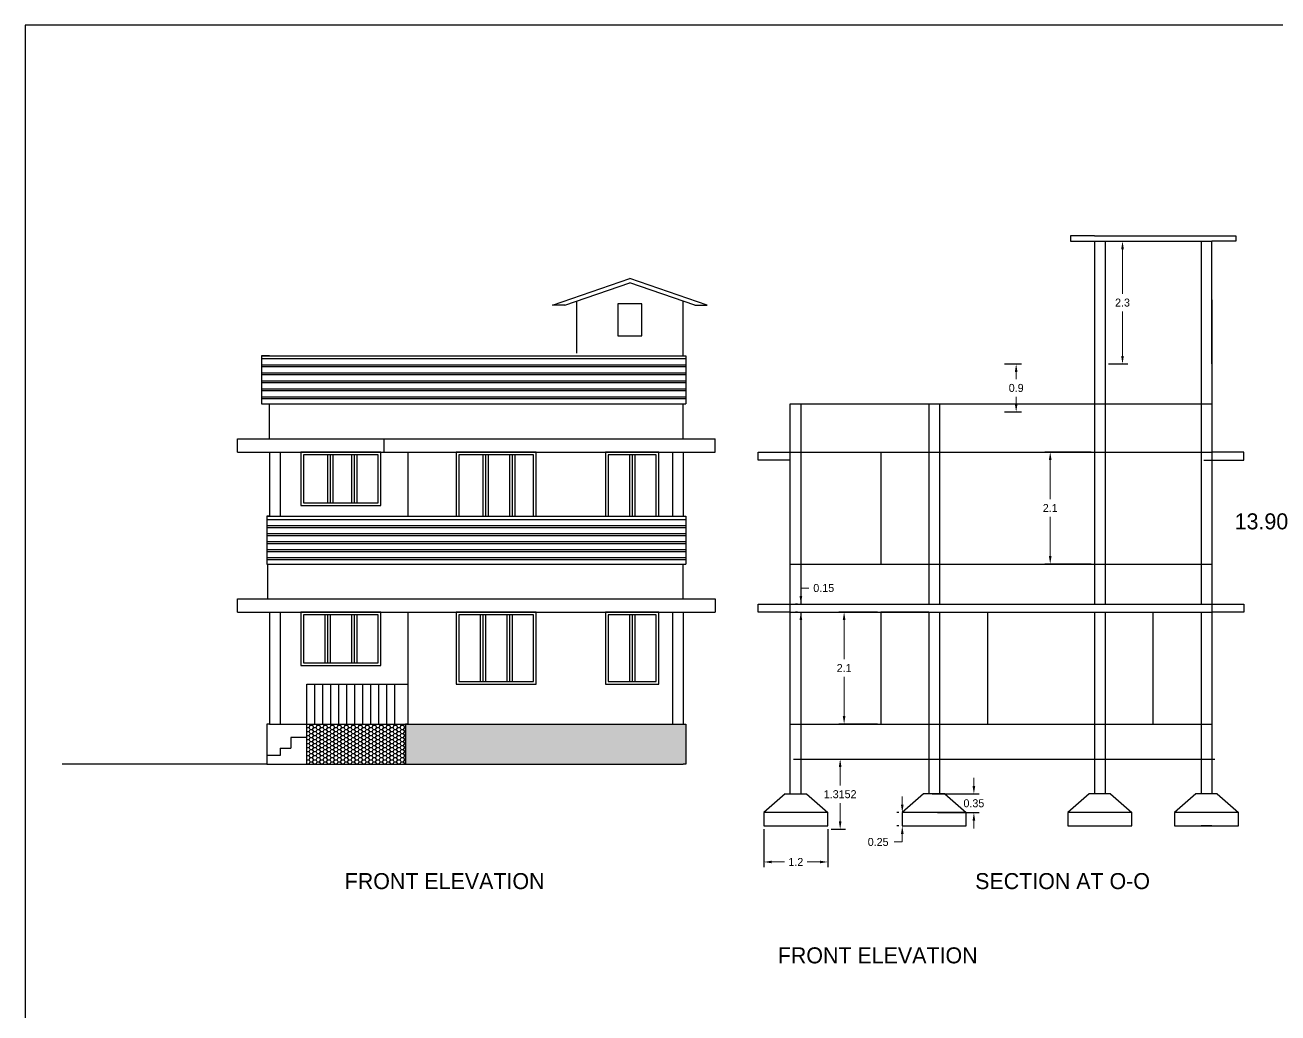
# Model space of a CAD drawing. Header units: inches. Extents: x -100 to 1476, y -184 to 112.
# Drawn here: x 60.94 to 84.42, y 93.8 to 112.32 of the extents above; entities that cross this region are included whole.
import ezdxf

# ---------------------------------------------------------------- set-up
doc = ezdxf.new("R2010")
doc.units = ezdxf.units.IN
doc.header["$MEASUREMENT"] = 0
doc.header["$PDMODE"] = 66
doc.dimstyles.get("Standard").update_dxf_attribs({"dimtxt": 0.15, "dimasz": 0.15, "dimexe": 0.1, "dimexo": 0.0625, "dimgap": 0.09, "dimtad": 0, "dimtih": 1, "dimtoh": 1, "dimdec": 4, "dimdsep": 46, "dimtxsty": 'Standard', "dimcen": 0.09, "dimadec": 0, "dimazin": 0, "dimtfac": 1, "dimtdec": 4, "dimtofl": 0, "dimtmove": 0, "dimatfit": 3, "dimfxl": 0, "dimtolj": 1, "dimtzin": 0, "dimlwd": 15, "dimarcsym": 0})
pattern_1 = [(0, (0, 86.160112), (0.065625, 0.037888611), [0.04375, -0.0875]), (120, (0, 86.160112), (-0.065625, 0.037888611), [0.04375, -0.0875]), (60, (0, 86.160112), (1e-10, 0.075777223), [-0.0875, 0.04375])]

# ---------------------------------------------------------------- blocks, each defined once
blk = doc.blocks.new('*D83')
at = {"color": 0, "lineweight": -2, "transparency": 16777216}
for p, q in [((74.783, 97.245), (74.783, 96.533)), ((75.983, 97.245), (75.983, 96.533))]:
    blk.add_line(p, q, dxfattribs=at)
at = {"color": 0, "lineweight": 15, "transparency": 16777216}
for p, q in [((74.933, 96.633), (75.168, 96.633)), ((75.833, 96.633), (75.598, 96.633))]:
    blk.add_line(p, q, dxfattribs=at)
at = {"color": 0, "transparency": 16777216}
for points in [[(74.933, 96.658), (74.933, 96.608), (74.783, 96.633)], [(75.833, 96.658), (75.833, 96.608), (75.983, 96.633)]]:
    blk.add_solid(points, dxfattribs=at)
at = {"layer": 'Defpoints', "color": 0, "transparency": 16777216}
for p in [(74.783, 97.307), (75.983, 97.307), (75.983, 96.633)]:
    blk.add_point(p, dxfattribs=at)
at = {"color": 0, "transparency": 16777216, "insert": (75.383, 96.633), "char_height": 0.15, "attachment_point": 5}
blk.add_mtext('\\A1;1.2', dxfattribs=at)
blk = doc.blocks.new('*D84')
at = {"color": 0, "lineweight": -2, "transparency": 16777216}
for p, q in [((76.046, 98.56), (76.314, 98.56)), ((76.046, 97.245), (76.314, 97.245))]:
    blk.add_line(p, q, dxfattribs=at)
at = {"color": 0, "lineweight": 15, "transparency": 16777216}
for p, q in [((76.214, 98.41), (76.214, 98.067)), ((76.214, 97.395), (76.214, 97.737))]:
    blk.add_line(p, q, dxfattribs=at)
at = {"color": 0, "transparency": 16777216}
for points in [[(76.189, 98.41), (76.239, 98.41), (76.214, 98.56)], [(76.189, 97.395), (76.239, 97.395), (76.214, 97.245)]]:
    blk.add_solid(points, dxfattribs=at)
at = {"layer": 'Defpoints', "color": 0, "transparency": 16777216}
for p in [(75.983, 98.56), (76.214, 98.56), (75.983, 97.245)]:
    blk.add_point(p, dxfattribs=at)
at = {"color": 0, "transparency": 16777216, "insert": (76.214, 97.902), "char_height": 0.15, "attachment_point": 5}
blk.add_mtext('\\A1;1.3152', dxfattribs=at)
blk = doc.blocks.new('*D85')
at = {"color": 0, "lineweight": 15, "transparency": 16777216}
for p, q in [((77.378, 97.707), (77.378, 97.857)), ((77.378, 97.007), (77.228, 97.007)), ((77.378, 97.157), (77.378, 97.007))]:
    blk.add_line(p, q, dxfattribs=at)
at = {"color": 0, "lineweight": -2, "transparency": 16777216}
for p, q in [((77.316, 97.557), (77.278, 97.557)), ((77.316, 97.307), (77.278, 97.307))]:
    blk.add_line(p, q, dxfattribs=at)
at = {"color": 0, "transparency": 16777216}
for points in [[(77.353, 97.707), (77.403, 97.707), (77.378, 97.557)], [(77.353, 97.157), (77.403, 97.157), (77.378, 97.307)]]:
    blk.add_solid(points, dxfattribs=at)
at = {"layer": 'Defpoints', "color": 0, "transparency": 16777216}
for p in [(77.378, 97.557), (77.378, 97.307), (77.378, 97.307)]:
    blk.add_point(p, dxfattribs=at)
at = {"color": 0, "transparency": 16777216, "insert": (76.926, 97.007), "char_height": 0.15, "attachment_point": 5}
blk.add_mtext('\\A1;0.25', dxfattribs=at)
blk = doc.blocks.new('*D86')
at = {"color": 0, "lineweight": 15, "transparency": 16777216}
for p, q in [((78.72, 98.057), (78.72, 98.207)), ((78.72, 97.407), (78.72, 97.257))]:
    blk.add_line(p, q, dxfattribs=at)
at = {"color": 0, "lineweight": -2, "transparency": 16777216}
for p, q in [((77.941, 97.907), (78.82, 97.907)), ((78.041, 97.557), (78.82, 97.557))]:
    blk.add_line(p, q, dxfattribs=at)
at = {"color": 0, "transparency": 16777216}
for points in [[(78.695, 98.057), (78.745, 98.057), (78.72, 97.907)], [(78.695, 97.407), (78.745, 97.407), (78.72, 97.557)]]:
    blk.add_solid(points, dxfattribs=at)
at = {"layer": 'Defpoints', "color": 0, "transparency": 16777216}
for p in [(77.878, 97.907), (78.72, 97.907), (77.978, 97.557)]:
    blk.add_point(p, dxfattribs=at)
at = {"color": 0, "transparency": 16777216, "insert": (78.72, 97.732), "char_height": 0.15, "attachment_point": 5}
blk.add_mtext('\\A1;0.35', dxfattribs=at)
blk = doc.blocks.new('*D87')
at = {"color": 0, "lineweight": -2, "transparency": 16777216}
for p, q in [((76.916, 101.317), (76.188, 101.317)), ((76.916, 99.217), (76.188, 99.217))]:
    blk.add_line(p, q, dxfattribs=at)
at = {"color": 0, "lineweight": 15, "transparency": 16777216}
for p, q in [((76.288, 101.167), (76.288, 100.432)), ((76.288, 99.367), (76.288, 100.102))]:
    blk.add_line(p, q, dxfattribs=at)
at = {"color": 0, "transparency": 16777216}
for points in [[(76.263, 101.167), (76.313, 101.167), (76.288, 101.317)], [(76.263, 99.367), (76.313, 99.367), (76.288, 99.217)]]:
    blk.add_solid(points, dxfattribs=at)
at = {"layer": 'Defpoints', "color": 0, "transparency": 16777216}
for p in [(76.288, 101.317), (76.978, 101.317), (76.978, 99.217)]:
    blk.add_point(p, dxfattribs=at)
at = {"color": 0, "transparency": 16777216, "insert": (76.288, 100.267), "char_height": 0.15, "attachment_point": 5}
blk.add_mtext('\\A1;2.1', dxfattribs=at)
blk = doc.blocks.new('*D88')
at = {"color": 0, "lineweight": 15, "transparency": 16777216}
for p, q in [((75.478, 101.617), (75.478, 101.767)), ((75.478, 101.767), (75.628, 101.767)), ((75.478, 101.167), (75.478, 101.017))]:
    blk.add_line(p, q, dxfattribs=at)
at = {"color": 0, "lineweight": -2, "transparency": 16777216}
for p, q in [((75.416, 101.467), (75.378, 101.467)), ((75.416, 101.317), (75.378, 101.317))]:
    blk.add_line(p, q, dxfattribs=at)
at = {"color": 0, "transparency": 16777216}
for points in [[(75.453, 101.617), (75.503, 101.617), (75.478, 101.467)], [(75.453, 101.167), (75.503, 101.167), (75.478, 101.317)]]:
    blk.add_solid(points, dxfattribs=at)
at = {"layer": 'Defpoints', "color": 0, "transparency": 16777216}
for p in [(75.478, 101.467), (75.478, 101.467), (75.478, 101.317)]:
    blk.add_point(p, dxfattribs=at)
at = {"color": 0, "transparency": 16777216, "insert": (75.906, 101.767), "char_height": 0.15, "attachment_point": 5}
blk.add_mtext('\\A1;0.15', dxfattribs=at)
blk = doc.blocks.new('*D89')
at = {"color": 0, "lineweight": -2, "transparency": 16777216}
for p, q in [((80.916, 104.317), (80.051, 104.317)), ((80.916, 102.217), (80.051, 102.217))]:
    blk.add_line(p, q, dxfattribs=at)
at = {"color": 0, "lineweight": 15, "transparency": 16777216}
for p, q in [((80.151, 104.167), (80.151, 103.432)), ((80.151, 102.367), (80.151, 103.102))]:
    blk.add_line(p, q, dxfattribs=at)
at = {"color": 0, "transparency": 16777216}
for points in [[(80.126, 104.167), (80.176, 104.167), (80.151, 104.317)], [(80.126, 102.367), (80.176, 102.367), (80.151, 102.217)]]:
    blk.add_solid(points, dxfattribs=at)
at = {"layer": 'Defpoints', "color": 0, "transparency": 16777216}
for p in [(80.151, 104.317), (80.978, 104.317), (80.978, 102.217)]:
    blk.add_point(p, dxfattribs=at)
at = {"color": 0, "transparency": 16777216, "insert": (80.151, 103.267), "char_height": 0.15, "attachment_point": 5}
blk.add_mtext('\\A1;2.1', dxfattribs=at)
blk = doc.blocks.new('*D90')
at = {"color": 0, "lineweight": -2, "transparency": 16777216}
for p, q in [((79.291, 105.967), (79.613, 105.967)), ((79.291, 105.067), (79.613, 105.067))]:
    blk.add_line(p, q, dxfattribs=at)
at = {"color": 0, "lineweight": 15, "transparency": 16777216}
for p, q in [((79.513, 105.817), (79.513, 105.682)), ((79.513, 105.217), (79.513, 105.352))]:
    blk.add_line(p, q, dxfattribs=at)
at = {"color": 0, "transparency": 16777216}
for points in [[(79.488, 105.817), (79.538, 105.817), (79.513, 105.967)], [(79.488, 105.217), (79.538, 105.217), (79.513, 105.067)]]:
    blk.add_solid(points, dxfattribs=at)
at = {"layer": 'Defpoints', "color": 0, "transparency": 16777216}
for p in [(79.228, 105.967), (79.513, 105.967), (79.228, 105.067)]:
    blk.add_point(p, dxfattribs=at)
at = {"color": 0, "transparency": 16777216, "insert": (79.513, 105.517), "char_height": 0.15, "attachment_point": 5}
blk.add_mtext('\\A1;0.9', dxfattribs=at)
blk = doc.blocks.new('*D95')
at = {"color": 0, "lineweight": -2, "transparency": 16777216}
for p, q in [((81.241, 108.267), (81.606, 108.267)), ((81.241, 105.967), (81.606, 105.967))]:
    blk.add_line(p, q, dxfattribs=at)
at = {"color": 0, "lineweight": 15, "transparency": 16777216}
for p, q in [((81.506, 108.117), (81.506, 107.282)), ((81.506, 106.117), (81.506, 106.952))]:
    blk.add_line(p, q, dxfattribs=at)
at = {"color": 0, "transparency": 16777216}
for points in [[(81.481, 108.117), (81.531, 108.117), (81.506, 108.267)], [(81.481, 106.117), (81.531, 106.117), (81.506, 105.967)]]:
    blk.add_solid(points, dxfattribs=at)
at = {"layer": 'Defpoints', "color": 0, "transparency": 16777216}
for p in [(81.178, 108.267), (81.506, 108.267), (81.178, 105.967)]:
    blk.add_point(p, dxfattribs=at)
at = {"color": 0, "transparency": 16777216, "insert": (81.506, 107.117), "char_height": 0.15, "attachment_point": 5}
blk.add_mtext('\\A1;2.3', dxfattribs=at)

msp = doc.modelspace()

# ---------------------------------------------------------------- hatches: boundary and pattern name
h = msp.add_hatch()
h.set_pattern_fill('HONEY', color=0, scale=0.35, style=0)
h.set_pattern_definition(pattern_1)
h.paths.add_polyline_path([(68.06714, 98.46684), (68.06714, 99.21684), (66.21714, 99.21684), (66.21714, 98.46684)])
h = msp.add_hatch()
h.set_pattern_fill('HONEY', color=0, scale=0.35, style=0)
h.set_pattern_definition(pattern_1)
h.paths.add_polyline_path([(73.32109, 99.21684), (73.27109, 99.21684), (68.06714, 99.21684), (68.06714, 98.46684), (73.27109, 98.46684), (73.32109, 98.46684)])

# ---------------------------------------------------------------- linework, layer by layer
at = {"color": 0}
for p, q in [((80.9783, 108.36684), (80.5283, 108.36684)), ((80.5283, 108.36684), (80.5283, 108.26684)), ((80.5283, 108.26684), (80.9783, 108.26684)), ((80.9783, 108.36684), (83.1783, 108.36684)), ((80.9783, 108.26684), (80.9783, 105.21684)), ((80.9783, 108.26684), (83.1783, 108.26684)), ((81.1783, 108.26684), (81.1783, 105.21684)), ((82.9783, 108.26684), (82.9783, 105.21684)), ((83.1783, 108.36684), (83.6283, 108.36684)), ((83.1783, 105.96684), (83.1783, 108.26684)), ((83.6283, 108.26684), (83.1783, 108.26684)), ((83.6283, 108.36684), (83.6283, 108.26684)), ((70.82109, 107.06684), (72.27109, 107.56684)), ((73.72109, 107.06684), (72.27109, 107.56684)), ((71.05116, 107.06684), (72.27109, 107.48751)), ((73.49103, 107.06684), (72.27109, 107.48751)), ((71.27109, 107.14268), (71.27109, 106.16684)), ((73.27109, 106.11684), (73.27109, 107.14268)), ((83.1783, 107.16684), (83.1783, 99.21684)), ((71.05116, 107.06684), (70.82109, 107.06684)), ((73.49103, 107.06684), (73.72109, 107.06684)), ((65.36714, 106.11684), (73.32109, 106.11684)), ((65.51714, 106.11684), (65.36714, 106.11684)), ((65.36714, 106.11684), (65.36714, 105.21684)), ((65.36714, 106.06684), (73.32109, 106.06684)), ((65.36714, 105.95184), (73.32109, 105.95184)), ((65.36714, 105.91684), (73.32109, 105.91684)), ((73.27109, 106.11684), (73.32109, 106.11684)), ((73.32109, 106.11684), (73.32109, 105.21684)), ((65.36714, 105.80184), (73.32109, 105.80184)), ((65.36714, 105.76684), (73.32109, 105.76684)), ((65.36714, 105.65184), (73.32109, 105.65184)), ((65.36714, 105.61684), (73.32109, 105.61684)), ((65.36714, 105.50184), (73.32109, 105.50184)), ((65.36714, 105.46684), (73.32109, 105.46684)), ((65.36714, 105.35184), (73.32109, 105.35184)), ((65.36714, 105.31684), (73.32109, 105.31684)), ((65.36714, 105.21684), (73.32109, 105.21684)), ((65.51714, 104.56684), (65.51714, 105.21684)), ((73.27109, 104.56684), (73.27109, 105.21684)), ((75.2783, 105.21684), (83.1783, 105.21684)), ((75.4783, 105.21684), (75.4783, 101.46684)), ((77.8783, 105.21684), (77.8783, 101.46684)), ((78.0783, 105.21684), (78.0783, 101.46684)), ((80.9783, 105.21684), (80.9783, 101.46684)), ((81.1783, 105.21684), (81.1783, 101.46684)), ((82.9783, 105.21684), (82.9783, 101.46684)), ((64.91714, 104.56684), (73.87109, 104.56684)), ((64.91714, 104.31684), (64.91714, 104.56684)), ((67.66714, 104.31684), (67.66714, 104.56684)), ((73.87109, 104.31684), (73.87109, 104.56684)), ((64.91714, 104.31684), (73.87109, 104.31684)), ((65.51714, 104.31684), (65.51714, 103.11684)), ((65.71714, 104.31684), (65.71714, 103.11684)), ((67.60464, 104.31684), (66.10464, 104.31684)), ((66.10464, 104.31684), (66.10464, 103.31684)), ((67.55464, 104.26684), (66.15464, 104.26684)), ((66.15464, 104.26684), (66.15464, 103.36684)), ((66.60464, 104.26684), (66.60464, 103.36684)), ((66.65464, 104.26684), (66.65464, 103.36684)), ((66.70464, 104.26684), (66.70464, 103.36684)), ((67.05464, 104.26684), (67.05464, 103.36684)), ((67.10464, 104.26684), (67.10464, 103.36684)), ((67.15464, 104.26684), (67.15464, 103.36684)), ((67.55464, 103.36684), (67.55464, 104.26684)), ((67.60464, 103.31684), (67.60464, 104.31684)), ((68.11714, 103.11684), (68.11714, 104.31684)), ((70.51714, 104.31684), (69.01714, 104.31684)), ((69.01714, 104.31684), (69.01714, 103.11684)), ((70.46714, 104.26684), (69.06714, 104.26684)), ((69.06714, 104.26684), (69.06714, 103.11684)), ((69.51714, 104.26684), (69.51714, 103.11684)), ((69.56714, 104.26684), (69.56714, 103.11684)), ((69.61714, 104.26684), (69.61714, 103.11684)), ((70.01714, 104.26684), (70.01714, 103.11684)), ((70.06714, 104.26684), (70.06714, 103.11684)), ((70.11714, 104.26684), (70.11714, 103.11684)), ((70.46714, 103.11684), (70.46714, 104.26684)), ((70.51714, 103.11684), (70.51714, 104.31684)), ((72.81714, 104.31684), (71.81714, 104.31684)), ((71.81714, 104.31684), (71.81714, 103.11684)), ((72.76714, 104.26684), (71.86714, 104.26684)), ((71.86714, 104.26684), (71.86714, 103.11684)), ((72.26714, 104.26684), (72.26714, 103.11684)), ((72.31714, 104.26684), (72.31714, 103.11684)), ((72.36714, 104.26684), (72.36714, 103.11684)), ((72.76714, 103.11684), (72.76714, 104.26684)), ((72.81714, 103.11684), (72.81714, 104.31684)), ((73.07109, 104.31684), (73.07109, 103.11684)), ((73.27109, 104.31684), (73.27109, 103.11684)), ((73.87109, 104.31684), (73.87109, 104.31684)), ((74.6783, 104.16684), (74.6783, 104.31684)), ((74.6783, 104.31684), (83.1783, 104.31684)), ((75.2783, 104.31684), (83.1783, 104.31684)), ((76.9783, 104.31684), (76.9783, 102.21684)), ((83.7783, 104.31684), (83.1783, 104.31684)), ((83.7783, 104.31684), (83.1783, 104.31684)), ((83.7783, 104.16684), (83.7783, 104.31684)), ((83.7783, 104.16684), (83.7783, 104.31684)), ((75.2783, 104.16684), (74.6783, 104.16684)), ((83.0283, 104.16684), (83.6283, 104.16684)), ((83.0283, 104.16684), (83.6283, 104.16684)), ((83.6283, 104.16684), (83.7783, 104.16684)), ((83.6283, 104.16684), (83.7783, 104.16684)), ((66.15464, 103.36684), (67.55464, 103.36684)), ((65.46714, 103.11684), (73.32109, 103.11684)), ((65.51714, 103.11684), (65.46714, 103.11684)), ((65.46714, 103.11684), (65.46714, 102.21684)), ((66.10464, 103.31684), (67.60464, 103.31684)), ((73.27109, 103.11684), (73.32109, 103.11684)), ((73.32109, 103.11684), (73.32109, 102.21684)), ((65.46714, 103.05151), (73.32109, 103.05151)), ((65.46714, 102.93651), (73.32109, 102.93651)), ((65.46714, 102.90151), (73.32109, 102.90151)), ((65.46714, 102.78651), (73.32109, 102.78651)), ((65.46714, 102.75151), (73.32109, 102.75151)), ((65.46714, 102.63651), (73.32109, 102.63651)), ((65.46714, 102.60151), (73.32109, 102.60151)), ((65.46714, 102.48651), (73.32109, 102.48651)), ((65.46714, 102.45151), (73.32109, 102.45151)), ((65.46714, 102.33651), (73.32109, 102.33651)), ((65.46714, 102.30151), (73.32109, 102.30151)), ((65.46714, 102.21684), (73.32109, 102.21684)), ((65.48837, 101.56684), (65.48837, 102.21684)), ((73.27109, 101.56684), (73.27109, 102.21684)), ((75.2783, 102.21684), (83.1783, 102.21684)), ((64.91714, 101.56684), (73.87109, 101.56684)), ((64.91714, 101.31684), (64.91714, 101.56684)), ((73.87109, 101.56684), (73.87109, 101.31684)), ((74.6783, 101.31684), (74.6783, 101.46684)), ((74.6783, 101.46684), (83.1783, 101.46684)), ((83.1783, 101.46684), (83.7783, 101.46684)), ((83.7783, 101.46684), (83.7783, 101.31684)), ((64.91714, 101.31684), (73.87109, 101.31684)), ((64.91714, 101.31684), (64.91714, 101.31684)), ((64.91714, 101.31684), (64.91714, 101.31684)), ((65.51714, 101.31684), (65.51714, 99.21684)), ((65.71714, 101.31684), (65.71714, 99.21684)), ((67.60464, 101.31684), (66.10464, 101.31684)), ((66.10464, 101.31684), (66.10464, 100.31684)), ((67.55464, 101.26684), (66.15464, 101.26684)), ((66.15464, 101.26684), (66.15464, 100.36684)), ((66.55464, 101.26684), (66.55464, 100.36684)), ((66.60464, 101.26684), (66.60464, 100.36684)), ((66.65464, 101.26684), (66.65464, 100.36684)), ((67.05464, 101.26684), (67.05464, 100.36684)), ((67.10464, 101.26684), (67.10464, 100.36684)), ((67.15464, 101.26684), (67.15464, 100.36684)), ((67.55464, 100.36684), (67.55464, 101.26684)), ((67.60464, 100.31684), (67.60464, 101.31684)), ((68.11714, 99.21684), (68.11714, 101.31684)), ((70.51714, 101.31684), (69.01714, 101.31684)), ((69.01714, 101.31684), (69.01714, 99.96684)), ((70.46714, 101.26684), (69.06714, 101.26684)), ((69.06714, 101.26684), (69.06714, 100.01684)), ((69.46714, 101.26684), (69.46714, 100.01684)), ((69.51714, 101.26684), (69.51714, 100.01684)), ((69.56714, 101.26684), (69.56714, 100.01684)), ((69.96714, 101.26684), (69.96714, 100.01684)), ((70.01714, 101.26684), (70.01714, 100.01684)), ((70.06714, 101.26684), (70.06714, 100.01684)), ((70.46714, 100.01684), (70.46714, 101.26684)), ((70.51714, 99.96684), (70.51714, 101.31684)), ((72.81714, 101.31684), (71.81714, 101.31684)), ((71.81714, 101.31684), (71.81714, 99.96684)), ((72.76714, 101.26684), (71.86714, 101.26684)), ((71.86714, 101.26684), (71.86714, 100.01684)), ((72.26714, 101.26684), (72.26714, 100.01684)), ((72.31714, 101.26684), (72.31714, 100.01684)), ((72.36714, 101.26684), (72.36714, 100.01684)), ((72.76714, 100.01684), (72.76714, 101.26684)), ((72.81714, 99.96684), (72.81714, 101.31684)), ((73.07109, 101.31684), (73.07109, 99.21684)), ((73.27109, 101.31684), (73.27109, 99.21684)), ((75.2783, 101.31684), (74.6783, 101.31684)), ((75.2783, 101.31684), (83.1783, 101.31684)), ((75.4783, 101.31684), (75.4783, 97.9073)), ((77.8783, 101.31684), (76.9783, 101.31684)), ((76.9783, 101.31684), (76.9783, 99.21684)), ((77.8783, 101.31684), (77.8783, 97.9073)), ((78.0783, 101.31684), (78.9783, 101.31684)), ((78.0783, 101.31684), (78.0783, 97.9073)), ((78.9783, 101.31684), (78.9783, 99.21684)), ((80.9783, 101.31684), (80.9783, 97.9073)), ((81.1783, 101.31684), (81.1783, 97.9073)), ((82.0783, 99.21684), (82.0783, 101.31684)), ((82.9783, 101.31684), (82.9783, 97.9073)), ((83.7783, 101.31684), (83.1783, 101.31684)), ((83.1783, 101.31684), (83.1783, 97.9073)), ((66.10464, 100.31684), (67.60464, 100.31684)), ((66.15464, 100.36684), (67.55464, 100.36684)), ((66.21714, 99.21684), (66.21714, 99.96684)), ((66.21714, 99.96684), (68.11714, 99.96684)), ((66.36714, 99.21684), (66.36714, 99.96684)), ((66.51714, 99.21684), (66.51714, 99.96684)), ((66.66714, 99.21684), (66.66714, 99.96684)), ((66.81714, 99.21684), (66.81714, 99.96684)), ((66.96714, 99.21684), (66.96714, 99.96684)), ((67.11714, 99.21684), (67.11714, 99.96684)), ((67.26714, 99.21684), (67.26714, 99.96684)), ((67.41714, 99.21684), (67.41714, 99.96684)), ((67.41714, 99.21684), (67.41714, 99.96684)), ((67.56714, 99.21684), (67.56714, 99.96684)), ((67.71714, 99.21684), (67.71714, 99.96684)), ((67.86714, 99.21684), (67.86714, 99.96684)), ((69.01714, 99.96684), (70.51714, 99.96684)), ((69.06714, 100.01684), (70.46714, 100.01684)), ((71.81714, 99.96684), (72.81714, 99.96684)), ((71.86714, 100.01684), (72.76714, 100.01684)), ((65.51714, 99.21684), (65.46714, 99.21684)), ((65.46714, 99.21684), (65.46714, 98.46684)), ((65.51714, 99.21684), (73.27109, 99.21684)), ((66.21714, 98.46684), (66.21714, 99.21684)), ((68.11714, 99.21684), (68.06714, 99.21684)), ((68.06714, 99.21684), (68.06714, 98.46684)), ((73.27109, 99.21684), (73.32109, 99.21684)), ((73.32109, 99.21684), (73.32109, 98.46684)), ((75.2783, 99.21684), (83.1783, 99.21684)), ((81.1783, 99.21684), (82.0783, 99.21684)), ((66.21714, 98.96684), (65.91714, 98.96684)), ((65.91714, 98.96684), (65.91714, 98.76684)), ((65.71714, 98.62743), (65.46714, 98.62743)), ((65.71714, 98.76684), (65.71714, 98.62743)), ((65.71714, 98.76684), (65.91714, 98.76684)), ((65.46714, 98.46684), (61.6349, 98.46684)), ((65.46714, 98.46684), (65.51714, 98.46684)), ((65.51714, 98.46684), (73.27109, 98.46684)), ((73.32109, 98.46684), (73.27109, 98.46684)), ((75.33922, 98.55995), (83.23922, 98.55995)), ((75.18314, 97.9073), (74.78314, 97.5573)), ((75.18314, 97.9073), (75.58314, 97.9073)), ((75.58314, 97.9073), (75.98314, 97.5573)), ((77.7783, 97.9073), (77.3783, 97.5573)), ((78.1783, 97.9073), (77.7783, 97.9073)), ((78.1783, 97.9073), (78.5783, 97.5573)), ((80.8783, 97.9073), (80.4783, 97.5573)), ((81.2783, 97.9073), (80.8783, 97.9073)), ((81.2783, 97.9073), (81.6783, 97.5573)), ((82.8783, 97.9073), (82.4783, 97.5573)), ((83.2783, 97.9073), (82.8783, 97.9073)), ((83.2783, 97.9073), (83.6783, 97.5573)), ((75.98314, 97.5573), (74.78314, 97.5573)), ((74.78314, 97.5573), (74.78314, 97.3073)), ((75.98314, 97.3073), (75.98314, 97.5573)), ((78.5783, 97.5573), (77.3783, 97.5573)), ((77.3783, 97.5573), (77.3783, 97.3073)), ((78.5783, 97.3073), (78.5783, 97.5573)), ((81.6783, 97.5573), (80.4783, 97.5573)), ((80.4783, 97.5573), (80.4783, 97.3073)), ((81.6783, 97.3073), (81.6783, 97.5573)), ((83.6783, 97.5573), (82.4783, 97.5573)), ((82.4783, 97.5573), (82.4783, 97.3073)), ((83.6783, 97.3073), (83.6783, 97.5573)), ((74.78314, 97.3073), (75.98314, 97.3073)), ((75.18314, 97.3073), (75.38314, 97.3073)), ((77.3783, 97.3073), (78.5783, 97.3073)), ((77.8783, 97.3073), (78.0783, 97.3073)), ((80.4783, 97.3073), (81.6783, 97.3073)), ((80.9783, 97.3073), (81.1783, 97.3073)), ((82.4783, 97.3073), (83.6783, 97.3073)), ((83.1783, 97.3073), (82.9783, 97.3073))]:
    msp.add_line(p, q, dxfattribs=at)
at = {"color": 0, "linetype": 'ByBlock'}
for p, q in [((75.2783, 97.9073), (75.2783, 105.21684)), ((83.1783, 105.21684), (83.1783, 101.46684))]:
    msp.add_line(p, q, dxfattribs=at)
at = {"color": 0}
for points in [[(105.36148, 112.31959), (60.9369, 112.31959), (60.9369, 81.41484), (105.36148, 81.41484)], [(72.04609, 106.49471), (72.49609, 106.49471), (72.49609, 107.09471), (72.04609, 107.09471)]]:
    msp.add_lwpolyline(points, close=True, dxfattribs=at)

# ---------------------------------------------------------------- texts
at = {"color": 0, "char_height": 0.3, "attachment_point": 1}
for s, insert, width in [('{\\fUtsaah|b0|i0|c0|p34;13.90}', (83.60792, 103.16723), 1.0465845), ('{\\fUtsaah|b0|i0|c0|p34;FRONT ELEVATION}', (66.92821, 96.42403), 7.0919985), ('{\\fUtsaah|b0|i0|c0|p34;SECTION AT O-O}', (78.74436, 96.42403), 7.0919985), ('{\\fUtsaah|b0|i0|c0|p34;FRONT ELEVATION}', (75.04506, 95.03213), 7.0919985)]:
    msp.add_mtext(s, dxfattribs=dict(at, insert=insert, width=width))

# ---------------------------------------------------------------- dimensions: what is measured, and where the dimension line sits
at = {"color": 0}
for base, p1, p2, picture, middle in [((81.50579, 108.26684), (81.1783, 105.96684), (81.1783, 108.26684), '*D95', (81.50579, 107.11684)), ((79.5129, 105.96684), (79.2283, 105.06684), (79.2283, 105.96684), '*D90', (79.5129, 105.51684)), ((80.15093, 104.31684), (80.9783, 102.21684), (80.9783, 104.31684), '*D89', (80.15093, 103.26684)), ((75.4783, 101.46684), (75.4783, 101.31684), (75.4783, 101.46684), '*D88', (75.9058, 101.76684)), ((76.28766, 101.31684), (76.9783, 99.21684), (76.9783, 101.31684), '*D87', (76.28766, 100.26684)), ((76.214225, 98.559951), (75.983138, 97.244795), (75.983138, 98.559951), '*D84', (76.214225, 97.902373)), ((78.72046, 97.9073), (77.9783, 97.5573), (77.8783, 97.9073), '*D86', (78.72046, 97.7323)), ((77.3783, 97.3073), (77.3783, 97.5573), (77.3783, 97.3073), '*D85', (76.9258, 97.0073))]:
    dim = msp.add_linear_dim(base=base, p1=p1, p2=p2, angle=90, dimstyle='Standard', dxfattribs=at)
    dim.commit()
    dim.dimension.update_dxf_attribs({"geometry": picture, "text_midpoint": middle})
dim = msp.add_linear_dim(base=(75.98314, 96.63291), p1=(74.78314, 97.3073), p2=(75.98314, 97.3073), dimstyle='Standard', dxfattribs=at)
dim.commit()
dim.dimension.update_dxf_attribs({"geometry": '*D83', "text_midpoint": (75.38314, 96.63291)})

doc.saveas('drawing.dxf')
